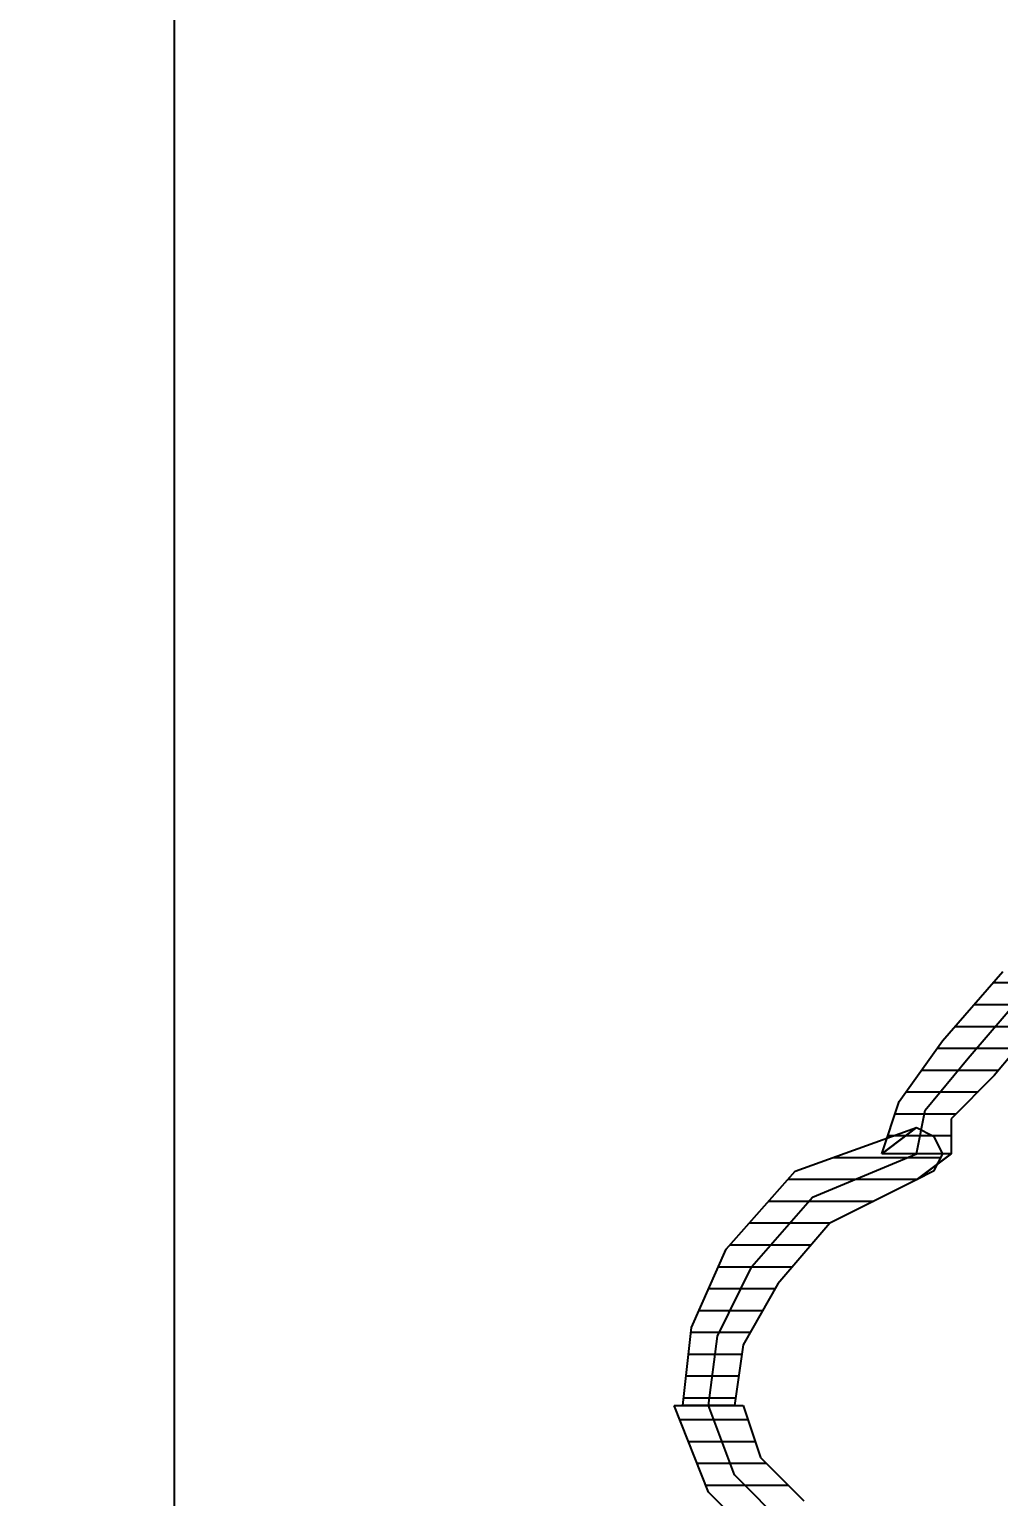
# Model space of a CAD drawing. Header units: millimetres. Extents: x 322668 to 332469, y 13187 to 20117.
# Drawn here: x 327602.6 to 327608.14, y 15756.59 to 15764.99 of the extents above; entities that cross this region are included whole.
import ezdxf

# ---------------------------------------------------------------- set-up
doc = ezdxf.new("R2010")
doc.units = ezdxf.units.MM
doc.header["$LTSCALE"] = 50
doc.header["$MEASUREMENT"] = 0
doc.header["$PDMODE"] = 3
doc.header["$PDSIZE"] = -0.5
doc.layers.get('0').update_dxf_attribs({"linetype": 'CONTINUOUS'})
doc.layers.get('DEFPOINTS').update_dxf_attribs({"linetype": 'CONTINUOUS'})
doc.layers.add('MIM_OLCU-DIS', color=1, linetype='CONTINUOUS')
doc.styles.add('OLCU', font='TSIMPLEX.SHX', dxfattribs={"width": 0.7})
doc.dimstyles.new('200-OLCU-DIŞ', dxfattribs={"dimtxt": 30, "dimasz": 10, "dimexe": 0, "dimexo": 0, "dimgap": 10, "dimtad": 1, "dimdec": 1, "dimdsep": 46, "dimtxsty": 'OLCU', "dimblk1": 'DOT', "dimblk2": 'DOT', "dimsah": 1, "dimcen": 0, "dimclrd": 7, "dimclre": 7, "dimclrt": 4, "dimadec": 0, "dimazin": 0, "dimtfac": 1, "dimtdec": 1, "dimtix": 1, "dimtmove": 2, "dimatfit": 3, "dimldrblk": 'DOT', "dimfxl": 0, "dimtolj": 1, "dimarcsym": 0})
pattern_1 = [(360, (-5108.51305, -673.59423), (1e-16, 0.125), [25])]

# ---------------------------------------------------------------- blocks, each defined once
blk = doc.blocks.new('_DOT')
at = {"color": 0, "linetype": 'ByBlock'}
blk.add_line((-0.5, 0), (-1, 0), dxfattribs=at)
at = {"color": 0, "linetype": 'ByBlock', "const_width": 0.5}
blk.add_lwpolyline([(-0.25, 0, 1), (0.25, 0, 1)], format="xyb", close=True, dxfattribs=at)
blk = doc.blocks.new('*D159')
at = {"layer": 'DEFPOINTS', "color": 0}
for p in [(329577.7462, 18407.9638, -57.5013), (327588.544, 14892.9952), (330092.5872, 14892.9952)]:
    blk.add_point(p, dxfattribs=at)
at = {"layer": 'MIM_OLCU-DIS', "color": 7, "lineweight": -2}
for p, q in [((330052.8343, 18407.9638), (330092.5872, 18407.9638)), ((330092.5872, 18397.9638), (330092.5872, 14902.9952)), ((330052.5872, 14892.9952), (330092.5872, 14892.9952))]:
    blk.add_line(p, q, dxfattribs=at)
at = {"layer": 'MIM_OLCU-DIS', "color": 7, "lineweight": -2, "xscale": 10, "yscale": 10, "zscale": 10}
for p, rotation in [((330092.5872, 18407.9638), 90), ((330092.5872, 14892.9952), 270)]:
    blk.add_blockref('_DOT', p, dxfattribs=dict(at, rotation=rotation))
at = {"layer": 'MIM_OLCU-DIS', "color": 4, "insert": (330067.5872, 16650.4795), "char_height": 30, "attachment_point": 5, "rotation": 90, "style": 'OLCU'}
blk.add_mtext('\\A1;3515', dxfattribs=at)
blk = doc.blocks.new('by')
at = {"ltscale": 30}
h = blk.add_hatch(dxfattribs=at)
h.set_pattern_fill('DC_LINES', color=256, scale=0.1, style=0)
h.set_pattern_definition(pattern_1)
edge = h.paths.add_edge_path(flags=0)
edge.add_line((6392.6902, 2225.3529), (6392.6404, 2225.1045))
edge.add_line((6392.6404, 2225.1045), (6392.2937, 2224.8562))
edge.add_line((6392.2937, 2224.8562), (6392.0466, 2224.5581))
edge.add_line((6392.0466, 2224.5581), (6391.7995, 2224.3098))
edge.add_line((6391.7995, 2224.3098), (6391.7995, 2224.1111))
edge.add_line((6391.7995, 2224.1111), (6391.403, 2224.1111))
edge.add_line((6391.403, 2224.1111), (6391.5027, 2224.4091))
edge.add_line((6391.5027, 2224.4091), (6391.7497, 2224.7569))
edge.add_line((6391.7497, 2224.7569), (6392.0964, 2225.1543))
edge.add_line((6392.0964, 2225.1543), (6392.5417, 2225.4026))
edge.add_line((6392.5417, 2225.4026), (6392.4919, 2225.1543))
edge.add_line((6392.4919, 2225.1543), (6392.5417, 2225.4026))
edge.add_line((6392.5417, 2225.4026), (6392.6902, 2225.4026))
edge.add_line((6392.6902, 2225.4026), (6392.739, 2225.3032))
edge.add_line((6392.739, 2225.3032), (6392.739, 2225.1543))
edge.add_line((6392.739, 2225.1543), (6392.6404, 2225.1045))
h = blk.add_hatch(dxfattribs=at)
h.set_pattern_fill('DC_LINES', color=256, scale=0.1, style=0)
h.set_pattern_definition(pattern_1)
edge = h.paths.add_edge_path(flags=0)
edge.add_line((6391.7995, 2224.1111), (6391.6013, 2223.9621))
edge.add_line((6391.6013, 2223.9621), (6391.1072, 2223.7137))
edge.add_line((6391.1072, 2223.7137), (6390.8093, 2223.3659))
edge.add_line((6390.8093, 2223.3659), (6390.612, 2223.0183))
edge.add_line((6390.612, 2223.0183), (6390.5622, 2222.6706))
edge.add_line((6390.5622, 2222.6706), (6390.2654, 2222.6706))
edge.add_line((6390.2654, 2222.6706), (6390.3152, 2223.1176))
edge.add_line((6390.3152, 2223.1176), (6390.5134, 2223.5647))
edge.add_line((6390.5134, 2223.5647), (6390.9089, 2224.0117))
edge.add_line((6390.9089, 2224.0117), (6391.6013, 2224.2601))
edge.add_line((6391.6013, 2224.2601), (6391.403, 2224.1111))
edge.add_line((6391.403, 2224.1111), (6391.6013, 2224.2601))
edge.add_line((6391.6013, 2224.2601), (6391.6999, 2224.2104))
edge.add_line((6391.6999, 2224.2104), (6391.7497, 2224.1111))
edge.add_line((6391.7497, 2224.1111), (6391.6999, 2224.0117))
edge.add_line((6391.6999, 2224.0117), (6391.6013, 2223.9621))
h = blk.add_hatch(dxfattribs=at)
h.set_pattern_fill('DC_LINES', color=256, scale=0.1, style=0)
h.set_pattern_definition(pattern_1)
edge = h.paths.add_edge_path(flags=0)
edge.add_line((6390.5622, 2222.6706), (6390.612, 2222.6706))
edge.add_line((6390.612, 2222.6706), (6390.7107, 2222.3725))
edge.add_line((6390.7107, 2222.3725), (6390.9577, 2222.1241))
edge.add_line((6390.9577, 2222.1241), (6391.3044, 2221.9254))
edge.add_line((6391.3044, 2221.9254), (6391.6511, 2221.826))
edge.add_line((6391.6511, 2221.826), (6391.6511, 2221.528))
edge.add_line((6391.6511, 2221.528), (6391.2058, 2221.6273))
edge.add_line((6391.2058, 2221.6273), (6390.7605, 2221.826))
edge.add_line((6390.7605, 2221.826), (6390.4138, 2222.1737))
edge.add_line((6390.4138, 2222.1737), (6390.2165, 2222.6706))
edge.add_line((6390.2165, 2222.6706), (6390.2654, 2222.6706))
for p, q in [((6391.7497, 2224.7569, -4.5045), (6392.0964, 2225.1543, -4.5045)), ((6391.8982, 2224.6575, -4.5045), (6392.195, 2225.0052, -4.5045)), ((6392.2937, 2224.8562, -4.5045), (6392.0466, 2224.5581, -4.5045)), ((6391.5027, 2224.4091, -4.5045), (6391.7497, 2224.7569, -4.5045)), ((6391.6511, 2224.3594, -4.5045), (6391.8982, 2224.6575, -4.5045)), ((6392.0466, 2224.5581, -4.5045), (6391.7995, 2224.3098, -4.5045)), ((6391.403, 2224.1111, -4.5045), (6391.5027, 2224.4091, -4.5045)), ((6391.6013, 2224.1111, -4.5045), (6391.6511, 2224.3594, -4.5045)), ((6390.9089, 2224.0117, -4.5045), (6391.6013, 2224.2601, -4.5045)), ((6391.6013, 2224.2601, -4.5045), (6391.403, 2224.1111, -4.5045)), ((6391.403, 2224.1111, -4.5045), (6391.6013, 2224.2601, -4.5045)), ((6391.6013, 2224.2601, -4.5045), (6391.6999, 2224.2104, -4.5045)), ((6391.7995, 2224.3098, -4.5045), (6391.7995, 2224.1111, -4.5045)), ((6391.6999, 2224.2104, -4.5045), (6391.7497, 2224.1111, -4.5045)), ((6391.0075, 2223.8627, -4.5045), (6391.6013, 2224.1111, -4.5045)), ((6391.7995, 2224.1111, -4.5045), (6391.403, 2224.1111, -4.5045)), ((6391.7995, 2224.1111, -4.5045), (6391.6013, 2223.9621, -4.5045)), ((6391.6013, 2223.9621, -4.5045), (6391.7995, 2224.1111, -4.5045)), ((6391.7497, 2224.1111, -4.5045), (6391.6999, 2224.0117, -4.5045)), ((6391.7995, 2224.1111, -4.5045), (6391.7995, 2224.1111, -4.5045)), ((6390.5134, 2223.5647, -4.5045), (6390.9089, 2224.0117, -4.5045)), ((6391.6999, 2224.0117, -4.5045), (6391.6013, 2223.9621, -4.5045)), ((6391.6013, 2223.9621, -4.5045), (6391.1072, 2223.7137, -4.5045)), ((6390.6609, 2223.4654, -4.5045), (6391.0075, 2223.8627, -4.5045)), ((6391.1072, 2223.7137, -4.5045), (6390.8093, 2223.3659, -4.5045)), ((6390.3152, 2223.1176, -4.5045), (6390.5134, 2223.5647, -4.5045)), ((6390.4636, 2223.0679, -4.5045), (6390.6609, 2223.4654, -4.5045)), ((6390.8093, 2223.3659, -4.5045), (6390.612, 2223.0183, -4.5045)), ((6390.2654, 2222.6706, -4.5045), (6390.3152, 2223.1176, -4.5045)), ((6390.4138, 2222.6706, -4.5045), (6390.4636, 2223.0679, -4.5045)), ((6390.612, 2223.0183, -4.5045), (6390.5622, 2222.6706, -4.5045)), ((6390.4138, 2222.1737, -4.5045), (6390.2165, 2222.6706, -4.5045)), ((6390.2165, 2222.6706, -4.5045), (6390.2654, 2222.6706, -4.5045)), ((6390.2654, 2222.6706, -4.5045), (6390.5622, 2222.6706, -4.5045)), ((6390.5622, 2222.6706, -4.5045), (6390.2654, 2222.6706, -4.5045)), ((6390.5622, 2222.2731, -4.5045), (6390.4138, 2222.6706, -4.5045)), ((6390.5622, 2222.6706, -4.5045), (6390.612, 2222.6706, -4.5045)), ((6390.5622, 2222.6706, -4.5045), (6390.5622, 2222.6706, -4.5045)), ((6390.612, 2222.6706, -4.5045), (6390.7107, 2222.3725, -4.5045)), ((6390.7107, 2222.3725, -4.5045), (6390.9577, 2222.1241, -4.5045)), ((6390.8591, 2221.9751, -4.5045), (6390.5622, 2222.2731, -4.5045)), ((6390.7605, 2221.826, -4.5045), (6390.4138, 2222.1737, -4.5045))]:
    blk.add_line(p, q, dxfattribs=at)
at = {"ltscale": 30, "elevation": -4.5045}
blk.add_lwpolyline([(6387.3575, 2196.3592), (6350.3575, 2196.3592), (6350.3575, 2249.3592), (6387.3575, 2249.3592)], close=True, dxfattribs=at)

msp = doc.modelspace()

# ---------------------------------------------------------------- block references
msp.add_blockref('by', (321216.0673, 13534.4412, 4.5045))

# ---------------------------------------------------------------- dimensions: what is measured, and where the dimension line sits
at = {"layer": 'MIM_OLCU-DIS', "color": 22}
dim = msp.add_linear_dim(base=(330092.5872, 14892.9952), p1=(329577.7462, 18407.9638, -57.5013), p2=(327588.544, 14892.9952), angle=270, dimstyle='200-OLCU-DIŞ', dxfattribs=at)
dim.commit()
dim.dimension.update_dxf_attribs({"geometry": '*D159', "text_midpoint": (330067.5872, 16650.4795)})

doc.saveas('drawing.dxf')
